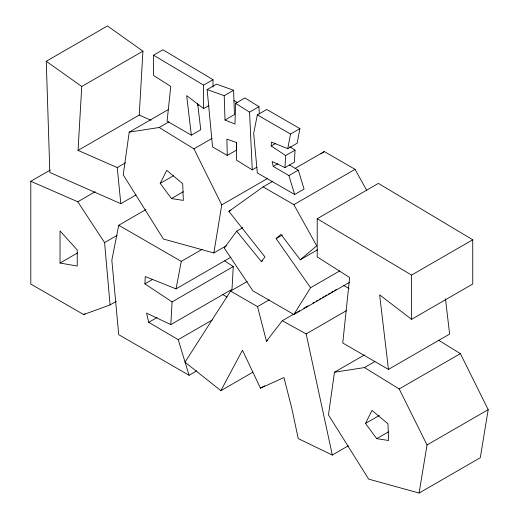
<?xml version="1.0" encoding="UTF-8"?>
<svg xmlns="http://www.w3.org/2000/svg" width="519" height="519" viewBox="0 0 519 519"><rect width="100%" height="100%" fill="white"/><g stroke="black" fill="none" stroke-linecap="round" stroke-linejoin="round"><path stroke-width="0.78" d="M259.292 113.921L258.955 106.7L244.994 97.935L235.594 103.365L234.984 124.06L225.019 120.025L224.208 95.691L233.608 90.267L234.419 114.602L225.019 120.025M196.714 370.864L189.065 375.282L178.212 339.653L148.726 322.331L146.559 313.119L170.809 324.615L172.087 301.915L144.898 283.861L145.281 276.562L176.045 288.875L230.968 257.165M294.662 194.502L288.901 175.597L273.254 166.404L272.105 161.513L284.976 167.618L285.651 155.57L271.223 145.988L271.424 142.115L287.753 148.648L297.153 143.225L299.93 128.634L266.734 109.47L257.333 114.894L253.674 133.441L257.333 172.95L294.662 194.502L304.063 189.078L298.302 170.167L289.459 164.971M224.649 260.869L233.265 266.597L231.993 289.297L170.809 324.615M289.803 146.656L295.052 150.147L294.377 162.188L284.976 167.618M125.579 162.752L117.236 167.572L78.051 150.4L81.749 86.478L142.933 51.16L107.439 25.95L46.262 61.274L49.837 172.451L120.81 203.695L136.108 194.865M78.051 150.4L139.228 115.082L142.933 51.16M168.143 109.665L129.212 132.137L123.211 174.825L163.42 239.038L213.847 252.961L226.362 245.734M364.364 354.97L334.47 372.227L328.469 414.915L368.678 479.128L419.105 493.05L480.283 457.726L488.197 409.66L460.372 353.634L438.581 340.217M213.847 252.961L221.762 204.888L193.931 148.862L159.21 127.486L129.212 132.137M419.105 493.05L427.02 444.978L399.189 388.952L364.468 367.575L334.47 372.227M176.045 288.875L181.28 261.381L202.138 249.341M287.753 148.648L290.53 134.058L299.93 128.634M145.839 209.618L118.728 225.272L111.832 260.214L118.728 334.671L189.065 375.282M160.228 183.382L166.742 170.336L182.694 183.674L183.337 200.405L171.465 198.563L160.228 183.382L173.437 175.759M365.486 423.472L372 410.425L387.959 423.77L388.595 440.495L376.723 438.659L365.486 423.472L379.395 415.447M247.271 281.441L230.585 291.075L185.011 362.158L220.886 390.684L242.457 350.215L260.46 388.18L283.945 377.56L291.73 408.012L298.243 438.6L332.329 455.04L348.32 445.808M242.924 227.582L236.67 231.195L224.286 248.076L252.883 290.828L293.858 314.488L310.583 287.727L339.783 270.873M230.585 291.075L257.521 306.625L266.455 341.217L282.284 320.723L293.41 314.3M236.67 231.195L261.304 261.492L265.008 256.996L228.879 211.369L263.094 186.892L272.825 181.274M310.583 287.727L276.114 238.636L280.967 234.361L300.242 259.792L317.622 249.756M300.242 259.792L316.707 245.857L293.858 204.655L263.094 186.892M320.982 153.922L324.271 151.567L355.041 169.33L366.661 190.285M197.668 103.631L200.749 129.737L191.349 135.161L167.099 121.161L170.757 86.42L153.546 75.469L153.546 55.202L162.947 49.779L213.011 79.699L213.011 86.984M116.334 301.292L110.08 304.906L83.65 314.566L30.803 284.055L30.803 181.287L50.265 170.044M208.982 105.493L203.61 108.594L203.61 85.122L213.011 79.699M236.495 142.238L236.658 150.01L227.257 155.434L212.556 146.948L207.133 89.592L216.533 84.162L233.608 90.267M159.21 127.486L168.941 121.868M197.447 105.415L198.835 104.611M30.803 181.287L77.779 201.774L95.159 191.738M235.594 103.365L249.555 112.123L258.955 106.7M193.931 148.862L212.005 138.424M171.465 198.563L183.285 191.745M60.035 263.036L77.24 266.046L77.24 249.976L60.035 230.903L60.035 263.036L77.415 253.006M271.223 145.988L275.252 143.666M110.08 304.906L104.585 242.613L117.099 235.386M227.257 155.434L226.913 139.124L236.411 142.491L236.547 160.17L252.26 169.869L256.963 167.157M285.651 155.57L295.052 150.147M273.254 166.404L277.957 163.693M221.762 204.888L267.642 178.4M295.071 168.428L324.271 151.567M288.901 175.597L298.302 170.167M228.879 211.369L230.968 210.163M83.65 314.566L85.045 313.761M144.898 283.861L152.547 279.443M293.858 204.655L355.041 169.33M276.114 238.636L282.368 235.023M172.087 301.915L233.265 266.597M388.452 369.392L342.754 343.001L349.644 277.542L317.219 256.905L317.219 218.72L378.403 183.395L472.738 239.778L472.738 284.01L411.561 319.328L379.642 294.857L388.452 369.392L449.636 334.067L445.464 298.808M148.726 322.331L157.069 317.518M261.304 261.492L262.698 260.687M178.212 339.653L212.284 319.983M257.521 306.625L269.342 299.8M294.798 313.495L296.193 312.691M297.582 311.893L299.671 310.686M303.836 308.28L308.007 305.873M312.879 303.057L314.267 302.259M316.35 301.052L317.745 300.248M319.133 299.45L320.521 298.646M322.61 297.439L323.999 296.641M325.394 295.836L326.782 295.032M328.17 294.228L330.259 293.027M331.647 292.223L333.036 291.418M334.431 290.614L336.513 289.414M293.858 314.488L349.475 282.375M266.455 341.217L267.849 340.419M282.284 320.723L306.158 333.912L346.478 310.634M411.561 319.328L411.561 275.096L472.738 239.778M220.886 390.684L252.863 372.22M260.46 388.18L264.632 385.766M364.468 367.575L374.893 361.555M399.189 388.952L460.372 353.634M376.723 438.659L388.543 431.834M427.02 444.978L488.197 409.66M207.133 89.592L224.208 95.691M139.228 115.082L151.061 120.265M343.468 285.398L349.086 288.506M257.333 114.894L290.53 134.058M118.728 225.272L181.28 261.381M222.936 294.662L227.05 297.082M153.546 55.202L203.61 85.122M317.219 218.72L411.561 275.096M234.004 100.55L237.41 102.645M46.262 61.274L81.749 86.478M203.61 108.594L186.678 95.613L191.349 135.161M77.779 201.774L104.585 242.613M306.158 333.912L332.329 455.04M117.236 167.572L120.81 203.695M249.555 112.123L252.26 169.869"/></g></svg>
